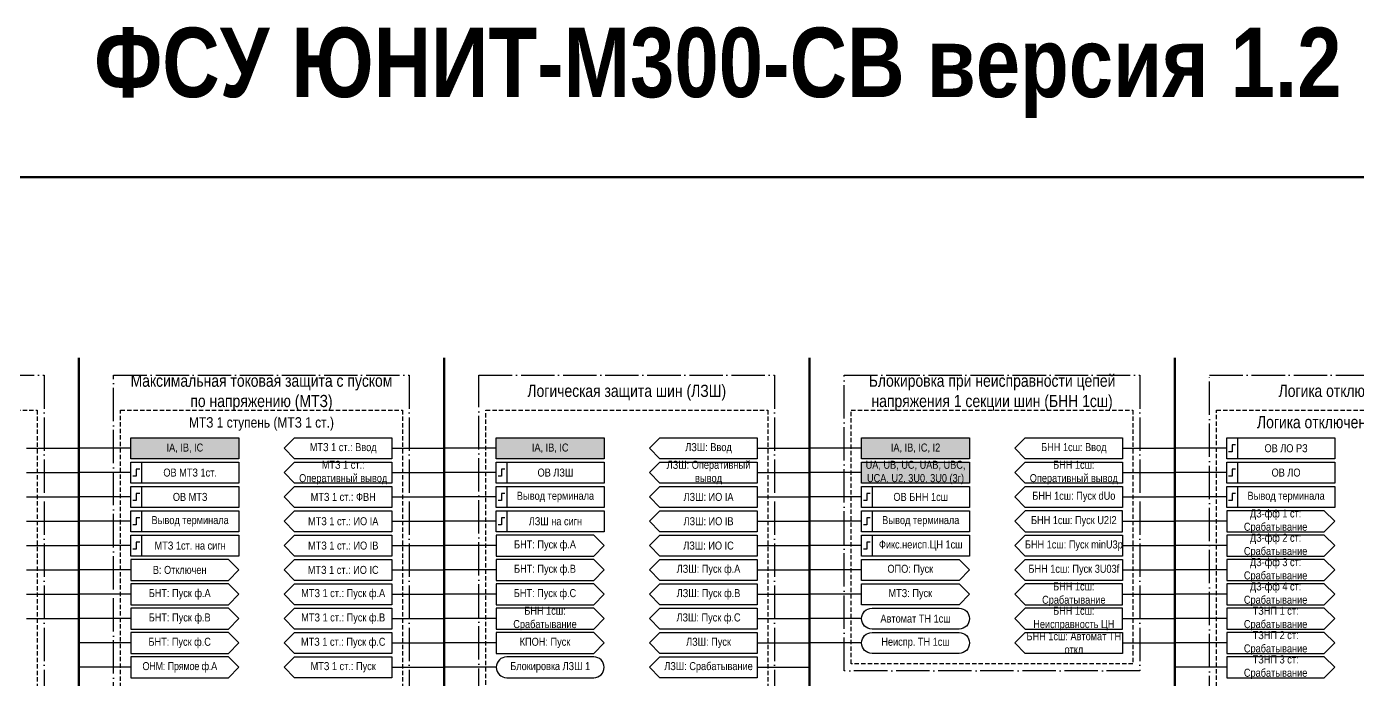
# Model space of a CAD drawing. Header units: millimetres. Extents: x 0 to 1150, y 0 to 1104.
# Drawn here: x 300 to 682.5, y 916.5 to 1104.3 of the extents above; entities that cross this region are included whole.
import ezdxf

# ---------------------------------------------------------------- set-up
doc = ezdxf.new("R2010")
doc.units = ezdxf.units.MM
doc.linetypes.add('ACAD_ISO04W100', pattern=[30, 24, -3, 0, -3])
doc.linetypes.add('штриховая2', pattern=[0.375, 0.25, -0.125])
doc.layers.add('TEXT', color=7, linetype='Continuous', lineweight=25)
doc.styles.add('2.5_Gost_RD', font='ARIALN.TTF', dxfattribs={"height": 2.5})
doc.styles.add('3.5_Gost_RD', font='ARIALN.TTF', dxfattribs={"height": 3.5})

msp = doc.modelspace()

# ---------------------------------------------------------------- hatches: boundary and pattern name
at = {"ltscale": 100, "true_color": 0xf7941d}
h = msp.add_hatch(color=30, dxfattribs=at)
h.dxf.hatch_style = 1
h.paths.add_polyline_path([(330, 986), (361, 986), (361, 980), (330, 980)])
h = msp.add_hatch(color=30, dxfattribs=at)
h.dxf.hatch_style = 1
h.paths.add_polyline_path([(435, 986), (466, 986), (466, 980), (435, 980)])
h = msp.add_hatch(color=30, dxfattribs=at)
h.dxf.hatch_style = 1
h.paths.add_polyline_path([(540, 986), (571, 986), (571, 980), (540, 980)])
h = msp.add_hatch(color=30, dxfattribs=at)
h.dxf.hatch_style = 1
h.paths.add_polyline_path([(540, 979), (571, 979), (571, 973), (540, 973)])

# ---------------------------------------------------------------- linework, layer by layer
at = {"lineweight": 100, "ltscale": 100}
for p, q in [((315, 1009), (315, 39)), ((420, 1009), (420, 39)), ((525, 1009), (525, 39)), ((630, 1009), (630, 39))]:
    msp.add_line(p, q, dxfattribs=at)
at = {"ltscale": 100}
for p, q in [((300, 983), (315, 983)), ((330, 983), (315, 983)), ((405, 983), (420, 983)), ((435, 983), (420, 983)), ((510, 983), (525, 983)), ((540, 983), (525, 983)), ((615, 983), (630, 983)), ((645, 983), (630, 983)), ((300, 976), (315, 976)), ((330, 976), (315, 976)), ((405, 976), (420, 976)), ((435, 976), (420, 976)), ((510, 976), (525, 976)), ((540, 976), (525, 976)), ((615, 976), (630, 976)), ((645, 976), (630, 976)), ((300, 969), (315, 969)), ((330, 969), (315, 969)), ((405, 969), (420, 969)), ((435, 969), (420, 969)), ((510, 969), (525, 969)), ((540, 969), (525, 969)), ((615, 969), (630, 969)), ((645, 969), (630, 969)), ((300, 962), (315, 962)), ((330, 962), (315, 962)), ((405, 962), (420, 962)), ((435, 962), (420, 962)), ((510, 962), (525, 962)), ((540, 962), (525, 962)), ((615, 962), (630, 962)), ((645, 962), (630, 962)), ((300, 955), (315, 955)), ((330, 955), (315, 955)), ((405, 955), (420, 955)), ((435, 955), (420, 955)), ((510, 955), (525, 955)), ((540, 955), (525, 955)), ((615, 955), (630, 955)), ((645, 955), (630, 955)), ((300, 948), (315, 948)), ((330, 948), (315, 948)), ((405, 948), (420, 948)), ((435, 948), (420, 948)), ((510, 948), (525, 948)), ((540, 948), (525, 948)), ((615, 948), (630, 948)), ((645, 948), (630, 948)), ((300, 941), (315, 941)), ((330, 941), (315, 941)), ((405, 941), (420, 941)), ((435, 941), (420, 941)), ((510, 941), (525, 941)), ((540, 941), (525, 941)), ((615, 941), (630, 941)), ((645, 941), (630, 941)), ((300, 934), (315, 934)), ((330, 934), (315, 934)), ((405, 934), (420, 934)), ((435, 934), (420, 934)), ((510, 934), (525, 934)), ((540, 934), (525, 934)), ((615, 934), (630, 934)), ((645, 934), (630, 934)), ((330, 927), (315, 927)), ((405, 927), (420, 927)), ((435, 927), (420, 927)), ((510, 927), (525, 927)), ((540, 927), (525, 927)), ((615, 927), (630, 927)), ((645, 927), (630, 927)), ((330, 920), (315, 920)), ((405, 920), (420, 920)), ((435, 920), (420, 920)), ((510, 920), (525, 920)), ((645, 920), (630, 920))]:
    msp.add_line(p, q, dxfattribs=at)
at = {"color": 3, "lineweight": 60, "ltscale": 100}
msp.add_lwpolyline([(0, 1061), (1150, 1061), (1150, 0), (0, 0)], close=True, dxfattribs=at)
at = {"color": 251, "linetype": 'ACAD_ISO04W100', "lineweight": 30, "ltscale": 0.4, "true_color": 0x58595b}
for points in [[(220, 1004), (305, 1004), (305, 215), (220, 215)], [(325, 1004), (410, 1004), (410, 47), (325, 47)], [(430, 1004), (515, 1004), (515, 898), (430, 898)], [(535, 1004), (620, 1004), (620, 919), (535, 919)], [(640, 1004), (725, 1004), (725, 557), (640, 557)]]:
    msp.add_lwpolyline(points, close=True, dxfattribs=at)
at = {"linetype": 'штриховая2', "ltscale": 5}
for points in [[(222, 994), (303, 994), (303, 865), (222, 865)], [(327, 994), (408, 994), (408, 858), (327, 858)], [(432, 994), (513, 994), (513, 900), (432, 900)], [(537, 994), (618, 994), (618, 921), (537, 921)], [(642, 994), (723, 994), (723, 802), (642, 802)]]:
    msp.add_lwpolyline(points, close=True, dxfattribs=at)
at = {"ltscale": 100}
for points in [[(330, 986), (361, 986), (361, 980), (330, 980)], [(405, 986), (405, 980), (377, 980), (374, 983), (377, 986)], [(435, 986), (466, 986), (466, 980), (435, 980)], [(510, 986), (510, 980), (482, 980), (479, 983), (482, 986)], [(540, 986), (571, 986), (571, 980), (540, 980)], [(615, 980), (587, 980), (584, 983), (587, 986), (615, 986)], [(645, 986), (676, 986), (676, 980), (645, 980)], [(645, 986), (648, 986), (648, 980), (645, 980)], [(330, 979), (333, 979), (333, 973), (330, 973)], [(330, 979), (361, 979), (361, 973), (330, 973)], [(405, 979), (405, 973), (377, 973), (374, 976), (377, 979)], [(435, 979), (438, 979), (438, 973), (435, 973)], [(435, 979), (466, 979), (466, 973), (435, 973)], [(510, 979), (510, 973), (482, 973), (479, 976), (482, 979)], [(540, 979), (571, 979), (571, 973), (540, 973)], [(615, 973), (587, 973), (584, 976), (587, 979), (615, 979)], [(645, 979), (648, 979), (648, 973), (645, 973)], [(645, 979), (676, 979), (676, 973), (645, 973)], [(330, 972), (333, 972), (333, 966), (330, 966)], [(330, 972), (361, 972), (361, 966), (330, 966)], [(435, 972), (438, 972), (438, 966), (435, 966)], [(435, 972), (466, 972), (466, 966), (435, 966)], [(540, 972), (543, 972), (543, 966), (540, 966)], [(540, 972), (571, 972), (571, 966), (540, 966)], [(645, 972), (648, 972), (648, 966), (645, 966)], [(645, 972), (676, 972), (676, 966), (645, 966)], [(330, 965), (333, 965), (333, 959), (330, 959)], [(330, 965), (361, 965), (361, 959), (330, 959)], [(405, 965), (405, 959), (377, 959), (374, 962), (377, 965)], [(435, 965), (438, 965), (438, 959), (435, 959)], [(435, 965), (466, 965), (466, 959), (435, 959)], [(540, 965), (571, 965), (571, 959), (540, 959)], [(540, 965), (543, 965), (543, 959), (540, 959)], [(587, 959), (615, 959), (615, 965), (587, 965), (584, 962)], [(330, 958), (333, 958), (333, 952), (330, 952)], [(330, 958), (361, 958), (361, 952), (330, 952)], [(405, 958), (405, 952), (377, 952), (374, 955), (377, 958)], [(510, 958), (510, 952), (482, 952), (479, 955), (482, 958)], [(540, 958), (543, 958), (543, 952), (540, 952)], [(540, 958), (571, 958), (571, 952), (540, 952)], [(584, 955), (587, 958), (615, 958), (615, 952), (587, 952)], [(405, 951), (405, 945), (377, 945), (374, 948), (377, 951)], [(510, 951), (510, 945), (482, 945), (479, 948), (482, 951)], [(405, 944), (405, 938), (377, 938), (374, 941), (377, 944)], [(510, 944), (510, 938), (482, 938), (479, 941), (482, 944)], [(587, 938), (615, 938), (615, 944), (587, 944), (584, 941)], [(405, 937), (405, 931), (377, 931), (374, 934), (377, 937)], [(510, 937), (510, 931), (482, 931), (479, 934), (482, 937)], [(587, 931), (615, 931), (615, 937), (587, 937), (584, 934)], [(405, 930), (405, 924), (377, 924), (374, 927), (377, 930)], [(510, 930), (510, 924), (482, 924), (479, 927), (482, 930)], [(615, 924), (587, 924), (584, 927), (587, 930), (615, 930)], [(405, 923), (405, 917), (377, 917), (374, 920), (377, 923)], [(510, 923), (510, 917), (482, 917), (479, 920), (482, 923)]]:
    msp.add_lwpolyline(points, close=True, dxfattribs=at)
at = {"lineweight": 30, "ltscale": 100}
for points in [[(647.5, 984), (646.5, 984), (646.5, 982), (645.5, 982)], [(332.5, 977), (331.5, 977), (331.5, 975), (330.5, 975)], [(437.5, 977), (436.5, 977), (436.5, 975), (435.5, 975)], [(647.5, 977), (646.5, 977), (646.5, 975), (645.5, 975)], [(332.5, 970), (331.5, 970), (331.5, 968), (330.5, 968)], [(437.5, 970), (436.5, 970), (436.5, 968), (435.5, 968)], [(542.5, 970), (541.5, 970), (541.5, 968), (540.5, 968)], [(647.5, 970), (646.5, 970), (646.5, 968), (645.5, 968)], [(332.5, 963), (331.5, 963), (331.5, 961), (330.5, 961)], [(437.5, 963), (436.5, 963), (436.5, 961), (435.5, 961)], [(542.5, 963), (541.5, 963), (541.5, 961), (540.5, 961)], [(332.5, 956), (331.5, 956), (331.5, 954), (330.5, 954)], [(542.5, 956), (541.5, 956), (541.5, 954), (540.5, 954)]]:
    msp.add_lwpolyline(points, dxfattribs=at)
at = {"ltscale": 100}
for points in [[(405, 966), (377, 966), (374, 969), (377, 972), (405, 972), (405, 966), (377, 966), (374, 969), (377, 972), (405, 972)], [(510, 966), (482, 966), (479, 969), (482, 972), (510, 972), (510, 966), (482, 966), (479, 969), (482, 972), (510, 972)], [(584, 969), (587, 972), (615, 972), (615, 966), (587, 966), (584, 969)], [(676, 962), (673, 965), (645, 965), (645, 959), (673, 959), (676, 962)], [(466, 955), (463, 958), (435, 958), (435, 952), (463, 952), (466, 955)], [(676, 955), (673, 958), (645, 958), (645, 952), (673, 952), (676, 955)], [(361, 948), (358, 951), (330, 951), (330, 945), (358, 945), (361, 948)], [(466, 948), (463, 951), (435, 951), (435, 945), (463, 945), (466, 948)], [(540, 951), (568, 951), (571, 948), (568, 945), (540, 945), (540, 951)], [(584, 948), (587, 951), (615, 951), (615, 945), (587, 945), (584, 948)], [(676, 948), (673, 951), (645, 951), (645, 945), (673, 945), (676, 948)], [(361, 941), (358, 944), (330, 944), (330, 938), (358, 938), (361, 941)], [(466, 941), (463, 944), (435, 944), (435, 938), (463, 938), (466, 941)], [(540, 944), (568, 944), (571, 941), (568, 938), (540, 938), (540, 944)], [(676, 941), (673, 944), (645, 944), (645, 938), (673, 938), (676, 941)], [(361, 934), (358, 937), (330, 937), (330, 931), (358, 931), (361, 934)], [(466, 934), (463, 937), (435, 937), (435, 931), (463, 931), (466, 934)], [(676, 934), (673, 937), (645, 937), (645, 931), (673, 931), (676, 934)], [(361, 927), (358, 930), (330, 930), (330, 924), (358, 924), (361, 927)], [(466, 927), (463, 930), (435, 930), (435, 924), (463, 924), (466, 927)], [(676, 927), (673, 930), (645, 930), (645, 924), (673, 924), (676, 927)], [(361, 920), (358, 923), (330, 923), (330, 917), (358, 917), (361, 920)], [(676, 920), (673, 923), (645, 923), (645, 917), (673, 917), (676, 920)]]:
    msp.add_lwpolyline(points, dxfattribs=at)
for points in [[(543, 931, -1), (543, 937), (568, 937, -1), (568, 931)], [(543, 924, -1), (543, 930), (568, 930, -1), (568, 924)], [(438, 917), (463, 917, 1), (463, 923), (438, 923, 1)]]:
    msp.add_lwpolyline(points, format="xyb", close=True, dxfattribs=at)
at = {"layer": 'TEXT', "ltscale": 100}
msp.add_lwpolyline([(510, 965), (510, 959), (482, 959), (479, 962), (482, 965)], close=True, dxfattribs=at)

# ---------------------------------------------------------------- texts
at = {"ltscale": 100, "attachment_point": 5, "style": '2.5_Gost_RD'}
for s, insert, char_height, width in [('{\\fArial Narrow|b1|i0|c204|p34;ФСУ ЮНИТ-М300-СВ версия 1.2 от 17.09.2025}', (575, 1091), 20, 1150), ('МТЗ 1 ст.: Ввод', (391, 983), 2.3, 28), ('БНН 1сш: Ввод', (601, 983), 2.3, 28), ('МТЗ 1 ст.: Оперативный вывод', (391, 976), 2.3, 28), ('БНН 1сш: Оперативный вывод', (601, 976), 2.3, 28), ('МТЗ 1 ст.: ФВН', (391, 969), 2.3, 28), ('Вывод терминала', (347, 962), 2.3, 28), ('МТЗ 1 ст.: ИО IА', (391, 962), 2.3, 28), ('ЛЗШ: ИО IВ', (496, 962), 2.3, 28), ('БНН 1сш: Пуск U2I2', (601, 962), 2.3, 28), ('БНН 1сш: Пуск minU3p', (601, 955), 2.3, 28), ('МТЗ 1ст. на сигн', (347, 955), 2.3, 28), ('МТЗ 1 ст.: ИО IВ', (391, 955), 2.3, 28), ('МТЗ 1 ст.: ИО IС', (391, 948), 2.3, 28), ('МТЗ 1 ст.: Пуск ф.А', (391, 941), 2.3, 28), ('БНН 1сш: Срабатывание', (601, 941), 2.3, 28), ('БНН 1сш: Неисправность ЦН', (601, 934), 2.3, 28), ('МТЗ 1 ст.: Пуск ф.В', (391, 934), 2.3, 28), ('Автомат ТН 1сш', (555.5, 934), 2.3, 31), ('БНН 1сш: Автомат ТН откл', (601, 927), 2.3, 28), ('МТЗ 1 ст.: Пуск ф.С', (391, 927), 2.3, 28), ('Неиспр. ТН 1сш', (555.5, 927), 2.3, 31), ('МТЗ 1 ст.: Пуск', (391, 920), 2.3, 28)]:
    msp.add_mtext(s, dxfattribs=dict(at, insert=insert, char_height=char_height, width=width))
at = {"color": 30, "ltscale": 100, "attachment_point": 5, "style": '3.5_Gost_RD'}
for s, insert, char_height, width in [('{\\C30;\\c1938679;Максимальная токовая защита с пуском \\Pпо напряжению (МТЗ)}', (367.5, 999), 3.5, 85), ('\\pt108.5;Блокировка при неисправности цепей напряжения 1 секции шин (БНН 1сш)', (577.5, 999), 3.5, 85), ('{\\C30;\\c1938679;Логическая защита шин (ЛЗШ)}', (472.5, 999), 3.5, 85), ('Логика отключения (ЛО)', (682.5, 999), 3.5, 85), ('{\\C30;\\c1938679;МТЗ 1 ступень (МТЗ 1 ст.)}', (367.5, 990), 3, 81), ('Логика отключения РЗ (ЛО РЗ)', (682.5, 990), 3.5, 81)]:
    msp.add_mtext(s, dxfattribs=dict(at, insert=insert, char_height=char_height, width=width))
at = {"layer": 'TEXT', "ltscale": 100, "char_height": 2.3, "attachment_point": 5, "style": '2.5_Gost_RD'}
for s, insert, width in [('IA, IB, IC', (345.5, 983), 31), ('ЛЗШ: Ввод', (496, 983), 28), ('ОВ ЛО РЗ', (662, 983), 28), ('ЛЗШ: Оперативный вывод', (496, 976), 28), ('ОВ МТЗ 1ст.', (347, 976), 28), ('ОВ ЛО', (662, 976), 28), ('ОВ МТЗ', (347, 969), 28), ('ОВ БНН 1сш', (557, 969), 28), ('Вывод терминала', (662, 969), 28), ('ДЗ-фф 1 ст: Срабатывание', (659, 962), 28), ('БНТ: Пуск ф.А', (449, 955), 28), ('Фикс.неисп.ЦН 1сш', (557, 955), 28), ('ДЗ-фф 2 ст: Срабатывание', (659, 955), 28), ('ЛЗШ: ИО IС', (496, 955), 28), ('В: Отключен', (344, 948), 28), ('БНТ: Пуск ф.В', (449, 948), 28), ('ЛЗШ: Пуск ф.А', (496, 948), 28), ('ДЗ-фф 3 ст: Срабатывание', (659, 948), 28), ('БНТ: Пуск ф.А', (344, 941), 28), ('БНТ: Пуск ф.С', (449, 941), 28), ('ЛЗШ: Пуск ф.В', (496, 941), 28), ('ДЗ-фф 4 ст: Срабатывание', (659, 941), 28), ('БНН 1сш: Срабатывание', (449, 934), 28), ('\\A1;ТЗНП 1 ст: {\\A0;Срабатывание}', (659, 934), 28), ('БНТ: Пуск ф.В', (344, 934), 28), ('ЛЗШ: Пуск ф.С', (496, 934), 28), ('\\A1;ТЗНП 2 ст: {\\A0;Срабатывание}', (659, 927), 28), ('БНТ: Пуск ф.С', (344, 927), 28), ('КПОН: Пуск', (449, 927), 28), ('ЛЗШ: Пуск', (496, 927), 28), ('\\A1;ТЗНП 3 ст: {\\A0;Срабатывание}', (659, 920), 28), ('{\\T0.95;ОНМ: Прямое ф.А}', (344, 920), 28), ('Блокировка ЛЗШ 1', (450.5, 920), 31), ('ЛЗШ: Срабатывание ', (496, 920), 28)]:
    msp.add_mtext(s, dxfattribs=dict(at, insert=insert, width=width))
at = {"layer": 'TEXT', "color": 0, "ltscale": 100, "char_height": 2.3, "attachment_point": 5, "style": '2.5_Gost_RD'}
for s, insert, width in [('{\\C256;IA, IB, IC}', (450.5, 983), 31), ('{\\C256;IA, IB, IC, I2}', (555.5, 983), 31), ('{\\C256;UA, UB, UC, UAB, UBC, UCA, U2, 3U0, 3U0 (3г)}', (555.5, 976), 31), ('{\\C256;ОВ ЛЗШ}', (452, 976), 28), ('{\\C256;Вывод терминала}', (452, 969), 28), ('{\\C256;ЛЗШ: ИО IА}', (496, 969), 28), ('{\\C256;ЛЗШ на сигн}', (452, 962), 28), ('{\\C256;Вывод терминала}', (557, 962), 28)]:
    msp.add_mtext(s, dxfattribs=dict(at, insert=insert, width=width))
at = {"layer": 'TEXT', "color": 3, "ltscale": 100, "insert": (601, 969), "char_height": 2.3, "width": 28, "attachment_point": 5, "style": '2.5_Gost_RD'}
msp.add_mtext('{\\C256;БНН 1сш: Пуск dUо}', dxfattribs=at)
at = {"layer": 'TEXT', "color": 6, "ltscale": 100, "char_height": 2.3, "width": 28, "attachment_point": 5, "style": '2.5_Gost_RD'}
for s, insert in [('{\\C256;ОПО: Пуск}', (554, 948)), ('{\\C256;МТЗ: Пуск}', (554, 941))]:
    msp.add_mtext(s, dxfattribs=dict(at, insert=insert))
at = {"layer": 'TEXT', "color": 30, "ltscale": 100, "insert": (601, 948), "char_height": 2.3, "width": 28, "attachment_point": 5, "style": '2.5_Gost_RD'}
msp.add_mtext('{\\C256;БНН 1сш: Пуск 3U03f}', dxfattribs=at)

doc.saveas('drawing.dxf')
